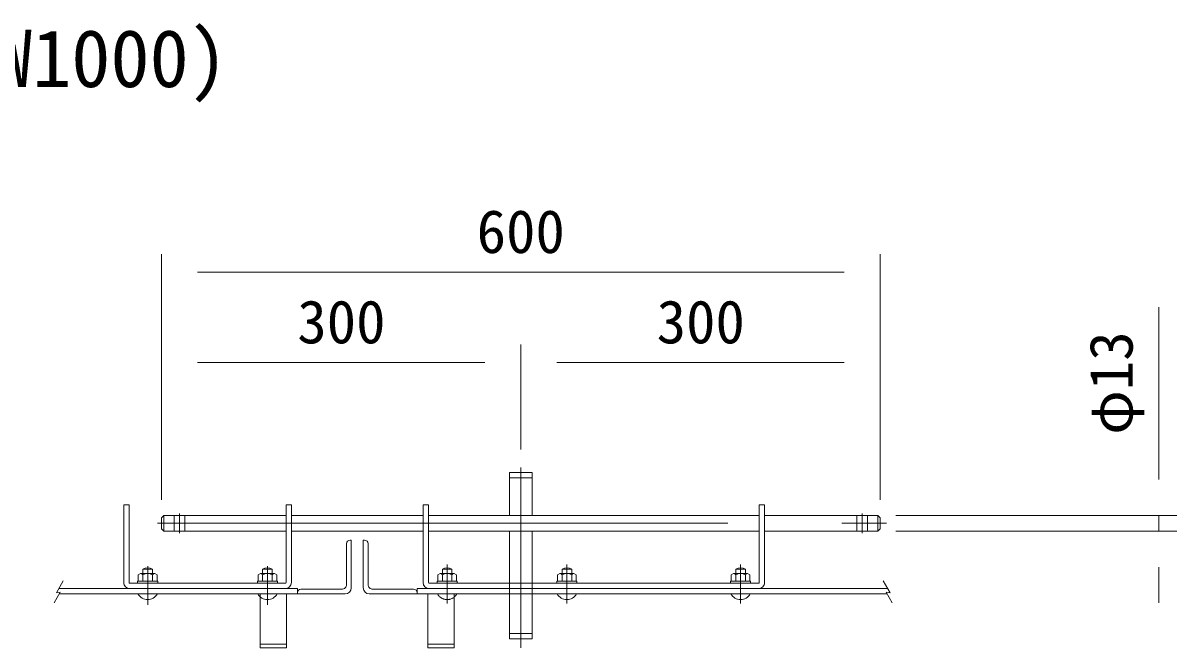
# Model space of a CAD drawing. Units: millimetres, scale not verified, with parts at other scales. Extents: x -6300 to 6300, y -4455 to 4455.
# Drawn here: x -2274 to -348, y -2538 to -1494 of the extents above; entities that cross this region are included whole.
import ezdxf
from ezdxf.enums import TextEntityAlignment as Align

# ---------------------------------------------------------------- set-up
doc = ezdxf.new("R2010")
doc.units = ezdxf.units.MM
doc.header["$LTSCALE"] = 30
doc.linetypes.add('DASHED', pattern=[7.5, 6, -1.5])
doc.linetypes.add('USER1', pattern=[50.8, 31.75, -6.35, 6.35, -6.35])
doc.layers.add('0-1_D-TTL-TXT', color=7, linetype='Continuous')
for name, color, linetype, lineweight in [('0-2_D-BMK', 2, 'USER1', 13), ('0-3_D-STR3', 3, 'Continuous', 13), ('0-4_D-STR1', 1, 'Continuous', 18), ('0-5_D-STR-DIM', 7, 'Continuous', 9)]:
    doc.layers.add(name, color=color, linetype=linetype, lineweight=lineweight)
doc.styles.add('ＭＳ ゴシック', font='')
doc.styles.get('ＭＳ ゴシック').set_extended_font_data('MS Gothic')

msp = doc.modelspace()

# ---------------------------------------------------------------- linework, layer by layer
at = {"layer": '0-2_D-BMK'}
for p, q in [((-1443.19, -2236.51), (-1443.19, -2537.99)), ((-2050.03, -2329.89), (-832.54, -2329.89)), ((-2013.19, -2346.38), (-2013.19, -2313.4)), ((-873.19, -2346.38), (-873.19, -2313.4)), ((-2066.35, -2401.19), (-2066.35, -2466.18)), ((-1866.35, -2401.19), (-1866.35, -2466.18)), ((-1566.35, -2398.59), (-1566.35, -2463.58)), ((-1366.35, -2398.59), (-1366.35, -2463.58)), ((-1076.35, -2398.59), (-1076.35, -2463.58))]:
    msp.add_line(p, q, dxfattribs=at)
at = {"layer": '0-3_D-STR3'}
for p, q in [((-1462.19, -2244.89), (-1462.19, -2316.89)), ((-1462.19, -2244.89), (-1424.19, -2244.89)), ((-1424.19, -2244.89), (-1424.19, -2316.89)), ((-2106.35, -2428.89), (-2106.35, -2298.89)), ((-2097.35, -2298.89), (-2106.35, -2298.89)), ((-2097.35, -2428.89), (-2097.35, -2298.89)), ((-1835.35, -2428.89), (-1835.35, -2298.89)), ((-1835.35, -2298.89), (-1826.35, -2298.89)), ((-1826.35, -2298.89), (-1826.35, -2428.89)), ((-1606.35, -2298.89), (-1606.35, -2428.89)), ((-1597.35, -2298.89), (-1606.35, -2298.89)), ((-1597.35, -2428.89), (-1597.35, -2298.89)), ((-1045.35, -2428.89), (-1045.35, -2298.89)), ((-1045.35, -2298.89), (-1036.35, -2298.89)), ((-1036.35, -2428.89), (-1036.35, -2298.89)), ((-2043.19, -2320.89), (-2039.19, -2316.89)), ((-2043.19, -2320.89), (-2043.19, -2338.89)), ((-2039.19, -2342.89), (-2039.19, -2316.89)), ((-2039.19, -2316.89), (-1835.35, -2316.89)), ((-1826.35, -2316.89), (-1606.35, -2316.89)), ((-1597.35, -2316.89), (-1045.35, -2316.89)), ((-1036.35, -2316.89), (-847.19, -2316.89)), ((-847.19, -2316.89), (-847.19, -2342.89)), ((-847.19, -2316.89), (-843.19, -2320.89)), ((-843.19, -2320.89), (-843.19, -2338.89)), ((-2043.19, -2338.89), (-2039.19, -2342.89)), ((-2039.19, -2342.89), (-1835.35, -2342.89)), ((-1826.35, -2342.89), (-1606.35, -2342.89)), ((-1597.35, -2342.89), (-1045.35, -2342.89)), ((-1462.19, -2429.89), (-1462.19, -2342.89)), ((-1424.19, -2429.89), (-1424.19, -2342.89)), ((-1036.35, -2342.89), (-847.19, -2342.89)), ((-843.19, -2338.89), (-847.19, -2342.89)), ((-2074.35, -2413.89), (-2074.35, -2406.49)), ((-2058.35, -2406.49), (-2074.35, -2406.49)), ((-2058.35, -2413.89), (-2058.35, -2406.49)), ((-1874.35, -2413.89), (-1874.35, -2406.49)), ((-1874.35, -2406.49), (-1858.35, -2406.49)), ((-1858.35, -2413.89), (-1858.35, -2406.49)), ((-1574.35, -2413.89), (-1574.35, -2406.49)), ((-1558.35, -2406.49), (-1574.35, -2406.49)), ((-1558.35, -2413.89), (-1558.35, -2406.49)), ((-1358.35, -2406.49), (-1374.35, -2406.49)), ((-1374.35, -2413.89), (-1374.35, -2406.49)), ((-1358.35, -2413.89), (-1358.35, -2406.49)), ((-1084.35, -2413.89), (-1084.35, -2406.49)), ((-1084.35, -2406.49), (-1068.35, -2406.49)), ((-1068.35, -2413.89), (-1068.35, -2406.49)), ((-2083.15, -2426.69), (-2083.15, -2429.89)), ((-2049.55, -2426.69), (-2083.15, -2426.69)), ((-2078.11, -2413.89), (-2082.03, -2416.15)), ((-2082.03, -2416.15), (-2082.03, -2426.69)), ((-2054.59, -2413.89), (-2078.11, -2413.89)), ((-2074.35, -2416.15), (-2074.35, -2426.69)), ((-2058.35, -2416.15), (-2058.35, -2426.69)), ((-2054.59, -2413.89), (-2050.67, -2416.15)), ((-2050.67, -2416.15), (-2050.67, -2426.69)), ((-2049.55, -2426.69), (-2049.55, -2429.89)), ((-1883.15, -2426.69), (-1849.55, -2426.69)), ((-1874.35, -2416.15), (-1874.35, -2426.69)), ((-1858.35, -2416.15), (-1858.35, -2426.69)), ((-1849.55, -2426.69), (-1849.55, -2429.89)), ((-1583.15, -2426.69), (-1583.15, -2429.89)), ((-1549.55, -2426.69), (-1583.15, -2426.69)), ((-1578.11, -2413.89), (-1582.03, -2416.15)), ((-1582.03, -2416.15), (-1582.03, -2426.69)), ((-1554.59, -2413.89), (-1578.11, -2413.89)), ((-1574.35, -2416.15), (-1574.35, -2426.69)), ((-1558.35, -2416.15), (-1558.35, -2426.69)), ((-1554.59, -2413.89), (-1550.67, -2416.15)), ((-1550.67, -2416.15), (-1550.67, -2426.69)), ((-1549.55, -2426.69), (-1549.55, -2429.89)), ((-1349.55, -2426.69), (-1383.15, -2426.69)), ((-1383.15, -2426.69), (-1383.15, -2429.89)), ((-1374.35, -2416.15), (-1374.35, -2426.69)), ((-1358.35, -2416.15), (-1358.35, -2426.69)), ((-1093.15, -2426.69), (-1059.55, -2426.69)), ((-1084.35, -2416.15), (-1084.35, -2426.69)), ((-1068.35, -2416.15), (-1068.35, -2426.69)), ((-1059.55, -2426.69), (-1059.55, -2429.89)), ((-2096.35, -2429.89), (-1836.35, -2429.89)), ((-2049.55, -2429.89), (-2083.15, -2429.89)), ((-1046.35, -2429.89), (-1596.35, -2429.89)), ((-1549.55, -2429.89), (-1583.15, -2429.89)), ((-1878.35, -2447.89), (-1878.35, -2537.89)), ((-1834.35, -2447.89), (-1834.35, -2537.89)), ((-1598.35, -2447.89), (-1598.35, -2537.89)), ((-1554.35, -2447.89), (-1554.35, -2537.89)), ((-1462.19, -2522.89), (-1462.19, -2447.89)), ((-1424.19, -2522.89), (-1424.19, -2447.89)), ((-1424.19, -2522.89), (-1462.19, -2522.89)), ((-1834.35, -2537.89), (-1878.35, -2537.89)), ((-1598.35, -2537.89), (-1554.35, -2537.89))]:
    msp.add_line(p, q, dxfattribs=at)
at = {"layer": '0-3_D-STR3', "linetype": 'DASHED'}
for p, q in [((-1462.19, -2253.89), (-1424.19, -2253.89)), ((-2022.19, -2342.89), (-2022.19, -2316.89)), ((-2004.19, -2342.89), (-2004.19, -2316.89)), ((-882.19, -2342.89), (-882.19, -2316.89)), ((-864.19, -2342.89), (-864.19, -2316.89)), ((-1462.19, -2447.89), (-1462.19, -2429.89)), ((-1424.19, -2447.89), (-1424.19, -2429.89)), ((-1424.19, -2513.89), (-1462.19, -2513.89)), ((-1878.35, -2531.89), (-1834.35, -2531.89)), ((-1554.35, -2531.89), (-1598.35, -2531.89))]:
    msp.add_line(p, q, dxfattribs=at)
at = {"layer": '0-3_D-STR3'}
for points in [[(-1883.15, -2426.69), (-1883.15, -2429.89), (-1849.55, -2429.89)], [(-1878.11, -2413.89), (-1882.03, -2416.15), (-1882.03, -2426.69)], [(-1878.11, -2413.89), (-1854.59, -2413.89), (-1850.67, -2416.15), (-1850.67, -2426.69)], [(-1349.55, -2426.69), (-1349.55, -2429.89), (-1383.15, -2429.89)], [(-1354.59, -2413.89), (-1378.11, -2413.89), (-1382.03, -2416.15), (-1382.03, -2426.69)], [(-1354.59, -2413.89), (-1350.67, -2416.15), (-1350.67, -2426.69)], [(-1093.15, -2426.69), (-1093.15, -2429.89), (-1059.55, -2429.89)], [(-1088.11, -2413.89), (-1092.03, -2416.15), (-1092.03, -2426.69)], [(-1088.11, -2413.89), (-1064.59, -2413.89), (-1060.67, -2416.15), (-1060.67, -2426.69)]]:
    msp.add_lwpolyline(points, dxfattribs=at)
for centre, radius, start, end in [((-2066.35, -2420.34), 16, 60, 120), ((-1866.35, -2420.34), 16, 60, 120), ((-1566.35, -2420.34), 16, 60, 120), ((-1366.35, -2420.34), 16, 60, 120), ((-1076.35, -2420.34), 16, 60, 120), ((-2077.9, -2417.81), 3.92, 24.94299, 92.968), ((-2066.35, -2429.16), 15.27, 58.40741, 121.59259), ((-2054.79, -2417.81), 3.92, 87.032, 155.05701), ((-1877.9, -2417.81), 3.92, 24.94299, 92.968), ((-1866.35, -2429.16), 15.27, 58.40741, 121.59259), ((-1854.79, -2417.81), 3.92, 87.032, 155.05701), ((-1577.9, -2417.81), 3.92, 24.94299, 92.968), ((-1566.35, -2429.16), 15.27, 58.40741, 121.59259), ((-1554.79, -2417.81), 3.92, 87.032, 155.05701), ((-1377.9, -2417.81), 3.92, 24.94299, 92.968), ((-1366.35, -2429.16), 15.27, 58.40741, 121.59259), ((-1354.79, -2417.81), 3.92, 87.032, 155.05701), ((-1087.9, -2417.81), 3.92, 24.94299, 92.968), ((-1076.35, -2429.16), 15.27, 58.40741, 121.59259), ((-1064.79, -2417.81), 3.92, 87.032, 155.05701), ((-2096.35, -2428.89), 10, 179.99999, 270), ((-2096.35, -2428.89), 1, 179.99999, 270), ((-1836.35, -2428.89), 1, 270, 359.99999), ((-1836.35, -2428.89), 10, 270, 359.99999), ((-1596.35, -2428.89), 10, 180.00001, 270), ((-1596.35, -2428.89), 1, 180.00001, 270), ((-1046.35, -2428.89), 10, 270, 0.00001), ((-1046.35, -2428.89), 1, 270, 0.00001), ((-2066.35, -2438.41), 18.83, 210.21596, 329.78404), ((-1866.35, -2438.41), 18.83, 210.21596, 329.78404), ((-1566.35, -2438.41), 18.83, 309.5908, 329.78404), ((-1366.35, -2438.41), 18.83, 210.216, 329.78404), ((-1076.35, -2438.41), 18.83, 210.21596, 329.78404)]:
    msp.add_arc(centre, radius, start, end, dxfattribs=at)
at = {"layer": '0-3_D-STR3', "linetype": 'DASHED'}
msp.add_arc((-1566.35, -2438.41), 18.83, 210.21596, 309.5908, dxfattribs=at)
at = {"layer": '0-4_D-STR1'}
for p, q in [((-1734.35, -2431.89), (-1734.35, -2363.89)), ((-1726.35, -2357.89), (-1728.35, -2357.89)), ((-1726.35, -2357.89), (-1726.35, -2437.89)), ((-1706.35, -2357.89), (-1706.35, -2437.89)), ((-1706.35, -2357.89), (-1704.35, -2357.89)), ((-1698.35, -2431.89), (-1698.35, -2363.89)), ((-1816.35, -2438.89), (-2214.78, -2438.89)), ((-1742.35, -2439.89), (-1810.35, -2439.89)), ((-1690.35, -2439.89), (-1622.35, -2439.89)), ((-1616.35, -2447.89), (-1616.35, -2438.89)), ((-1616.35, -2438.89), (-830.93, -2438.89)), ((-1816.35, -2447.89), (-2214.28, -2447.89)), ((-1696.35, -2447.89), (-1616.35, -2447.89)), ((-1616.35, -2447.89), (-831.44, -2447.89))]:
    msp.add_line(p, q, dxfattribs=at)
msp.add_lwpolyline([(-1736.35, -2447.89), (-1816.35, -2447.89), (-1816.35, -2438.89)], dxfattribs=at)
for centre, radius, start, end in [((-1728.35, -2363.89), 6, 90, 180), ((-1704.35, -2363.89), 6, 0, 90), ((-1810.35, -2445.89), 6, 89.99989, 180), ((-1742.35, -2431.89), 8, 269.99989, 359.99999), ((-1736.35, -2437.89), 10, 270, 0), ((-1696.35, -2437.89), 10, 180, 270), ((-1690.35, -2431.89), 8, 180.00001, 270.00011), ((-1622.35, -2445.89), 6, 0, 90.00011)]:
    msp.add_arc(centre, radius, start, end, dxfattribs=at)
at = {"layer": '0-5_D-STR-DIM'}
for p, q in [((-2043.19, -2290.89), (-2043.19, -1880.21)), ((-843.19, -2290.89), (-843.19, -1880.21)), ((-1983.19, -1910.21), (-903.19, -1910.21)), ((-377.79, -2256.89), (-377.79, -1968.76)), ((-2043.19, -2290.89), (-2043.19, -2031.12)), ((-1443.19, -2206.51), (-1443.19, -2031.12)), ((-1443.19, -2206.51), (-1443.19, -2031.12)), ((-843.19, -2290.89), (-843.19, -2031.12)), ((-1983.19, -2061.12), (-1503.19, -2061.12)), ((-1383.19, -2061.12), (-903.19, -2061.12)), ((-817.19, -2316.89), (-347.79, -2316.89)), ((-377.79, -2342.89), (-377.79, -2316.89)), ((-817.19, -2342.89), (-347.79, -2342.89)), ((-377.79, -2402.89), (-377.79, -2462.89)), ((-2207.63, -2426.13), (-2218.86, -2446.16)), ((-838.08, -2426.13), (-826.85, -2446.16)), ((-2212.7, -2445.09), (-2222.52, -2462.59)), ((-2212.7, -2445.09), (-2218.86, -2446.16)), ((-833.01, -2445.09), (-826.85, -2446.16)), ((-833.01, -2445.09), (-823.19, -2462.59))]:
    msp.add_line(p, q, dxfattribs=at)

# ---------------------------------------------------------------- texts
at = {"layer": '0-1_D-TTL-TXT', "style": 'ＭＳ ゴシック'}
msp.add_text('(H2000xW1000)', height=96.11, dxfattribs=at).set_placement((-2782.36, -1630.15), align=Align.BOTTOM_LEFT)
at = {"layer": '0-5_D-STR-DIM', "style": 'ＭＳ ゴシック'}
for s, p in [('600', (-1517.06, -1900.09)), ('300', (-1816.5, -2050.99)), ('300', (-1216.5, -2050.99))]:
    msp.add_text(s, height=72.14, dxfattribs=at).set_placement(p, align=Align.BOTTOM_LEFT)
msp.add_text('φ13', height=72.14, rotation=90, dxfattribs=at).set_placement((-400.08, -2181.98), align=Align.BOTTOM_LEFT)

doc.saveas('drawing.dxf')
